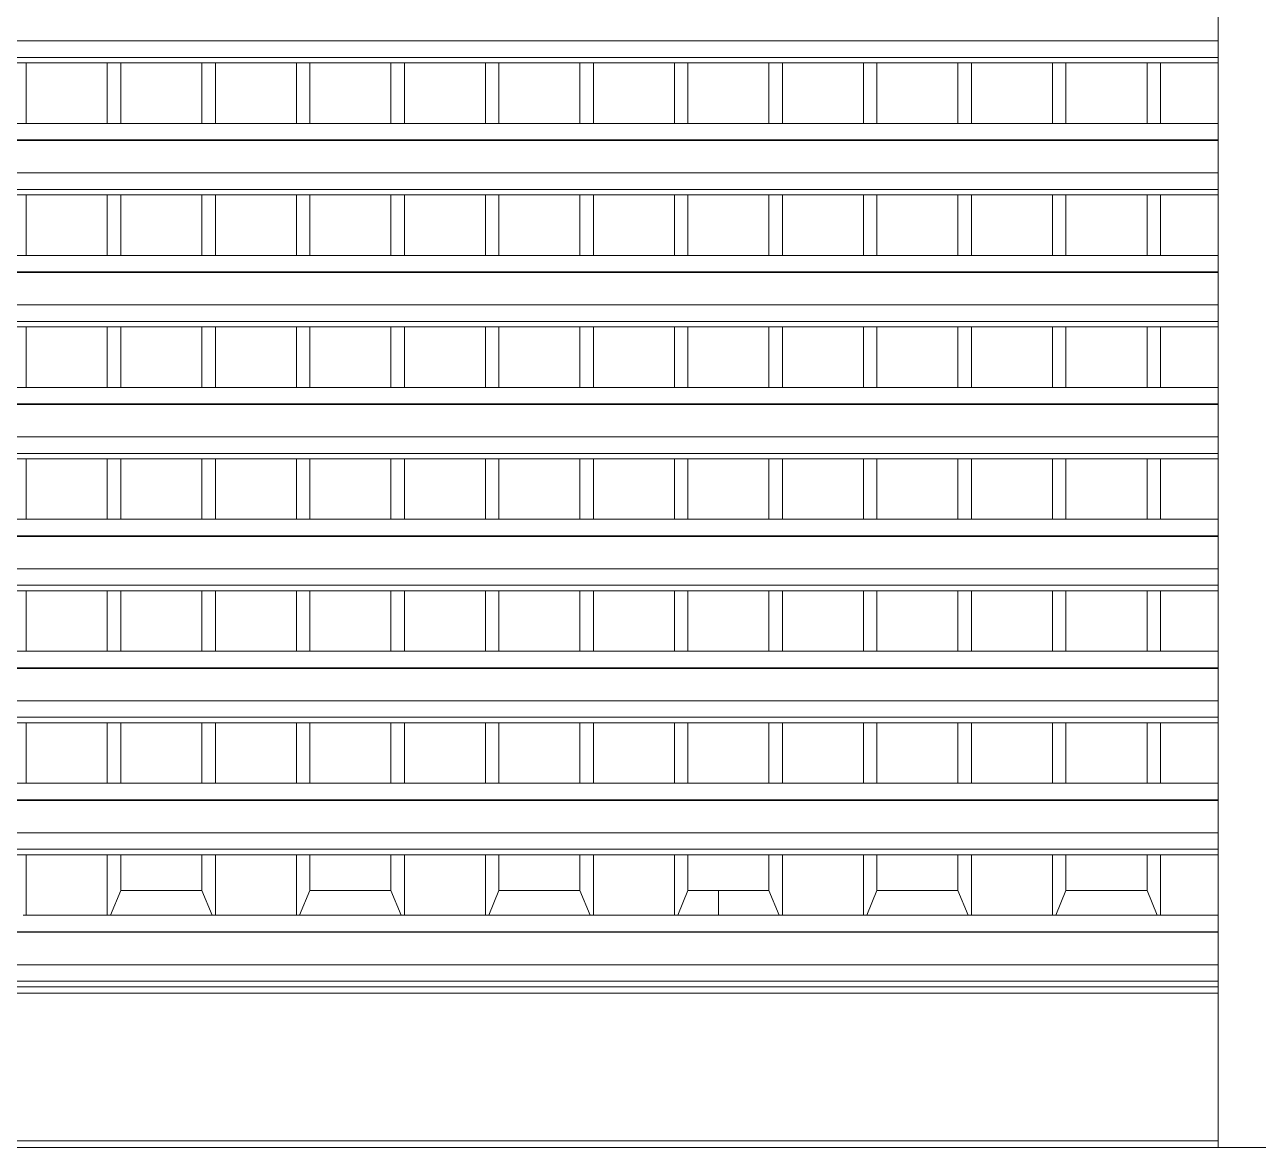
# Model space of a CAD drawing. Header units: metres. Extents: x 78 to 178, y -74 to 157.
# Drawn here: x 111.971 to 113.814, y -51.877 to -50.198 of the extents above; entities that cross this region are included whole.
import ezdxf

# ---------------------------------------------------------------- set-up
doc = ezdxf.new("R2010")
doc.units = ezdxf.units.M
doc.layers.add('01_Fina', color=252, linetype='Continuous', lineweight=15)

msp = doc.modelspace()

# ---------------------------------------------------------------- linework, layer by layer
at = {"layer": '01_Fina'}
for p, q in [((113.75404, -50.22268), (113.75404, -50.17419)), ((110.12404, -50.22268), (113.75404, -50.22268)), ((113.75404, -50.24734), (113.75404, -50.22268)), ((110.12404, -50.24734), (113.75404, -50.24734)), ((111.95325, -50.25556), (111.97342, -50.25556)), ((111.97342, -50.25556), (111.97342, -50.34598)), ((111.97342, -50.25556), (112.09445, -50.25556)), ((112.09445, -50.25556), (112.09445, -50.34598)), ((112.09445, -50.25556), (112.11463, -50.25556)), ((112.11463, -50.25556), (112.11463, -50.34598)), ((112.11463, -50.25556), (112.23566, -50.25556)), ((112.23566, -50.25556), (112.23566, -50.34598)), ((112.23566, -50.25556), (112.25583, -50.25556)), ((112.25583, -50.25556), (112.25583, -50.34598)), ((112.25583, -50.25556), (112.37687, -50.25556)), ((112.37687, -50.25556), (112.37687, -50.34598)), ((112.37687, -50.25556), (112.39704, -50.25556)), ((112.39704, -50.25556), (112.39704, -50.34598)), ((112.39704, -50.25556), (112.51807, -50.25556)), ((112.51807, -50.25556), (112.51807, -50.34598)), ((112.51807, -50.25556), (112.53825, -50.25556)), ((112.53825, -50.25556), (112.53825, -50.34598)), ((112.53825, -50.25556), (112.65928, -50.25556)), ((112.65928, -50.25556), (112.65928, -50.34598)), ((112.65928, -50.25556), (112.67945, -50.25556)), ((112.67945, -50.25556), (112.67945, -50.34598)), ((112.67945, -50.25556), (112.80049, -50.25556)), ((112.80049, -50.25556), (112.80049, -50.34598)), ((112.80049, -50.25556), (112.82066, -50.25556)), ((112.82066, -50.25556), (112.82066, -50.34598)), ((112.82066, -50.25556), (112.9417, -50.25556)), ((112.9417, -50.25556), (112.9417, -50.34598)), ((112.9417, -50.25556), (112.96187, -50.25556)), ((112.96187, -50.25556), (112.96187, -50.34598)), ((112.96187, -50.25556), (113.0829, -50.25556)), ((113.0829, -50.25556), (113.0829, -50.34598)), ((113.0829, -50.25556), (113.10307, -50.25556)), ((113.10307, -50.25556), (113.10307, -50.34598)), ((113.10307, -50.25556), (113.22411, -50.25556)), ((113.22411, -50.25556), (113.22411, -50.34598)), ((113.22411, -50.25556), (113.24428, -50.25556)), ((113.24428, -50.25556), (113.24428, -50.34598)), ((113.24428, -50.25556), (113.36532, -50.25556)), ((113.36532, -50.25556), (113.36532, -50.34598)), ((113.36532, -50.25556), (113.38549, -50.25556)), ((113.38549, -50.25556), (113.38549, -50.34598)), ((113.38549, -50.25556), (113.50652, -50.25556)), ((113.50652, -50.25556), (113.50652, -50.34598)), ((113.50652, -50.25556), (113.5267, -50.25556)), ((113.5267, -50.25556), (113.5267, -50.34598)), ((113.5267, -50.25556), (113.64773, -50.25556)), ((113.64773, -50.25556), (113.64773, -50.34598)), ((113.64773, -50.25556), (113.6679, -50.25556)), ((113.6679, -50.25556), (113.6679, -50.34598)), ((113.6679, -50.25556), (113.75404, -50.25556)), ((113.75404, -50.24734), (113.75404, -50.25556)), ((113.75404, -50.34598), (113.75404, -50.25556)), ((111.95325, -50.34598), (111.97342, -50.34598)), ((111.97342, -50.34598), (112.09445, -50.34598)), ((112.09445, -50.34598), (112.11463, -50.34598)), ((112.11463, -50.34598), (112.23566, -50.34598)), ((112.23566, -50.34598), (112.25583, -50.34598)), ((112.25583, -50.34598), (112.37687, -50.34598)), ((112.37687, -50.34598), (112.39704, -50.34598)), ((112.39704, -50.34598), (112.51807, -50.34598)), ((112.51807, -50.34598), (112.53825, -50.34598)), ((112.53825, -50.34598), (112.65928, -50.34598)), ((112.65928, -50.34598), (112.67945, -50.34598)), ((112.67945, -50.34598), (112.80049, -50.34598)), ((112.80049, -50.34598), (112.82066, -50.34598)), ((112.82066, -50.34598), (112.9417, -50.34598)), ((112.9417, -50.34598), (112.96187, -50.34598)), ((112.96187, -50.34598), (113.0829, -50.34598)), ((113.0829, -50.34598), (113.10307, -50.34598)), ((113.10307, -50.34598), (113.22411, -50.34598)), ((113.22411, -50.34598), (113.24428, -50.34598)), ((113.24428, -50.34598), (113.36532, -50.34598)), ((113.36532, -50.34598), (113.38549, -50.34598)), ((113.38549, -50.34598), (113.50652, -50.34598)), ((113.50652, -50.34598), (113.5267, -50.34598)), ((113.5267, -50.34598), (113.64773, -50.34598)), ((113.64773, -50.34598), (113.6679, -50.34598)), ((113.6679, -50.34598), (113.75404, -50.34598)), ((113.75404, -50.34598), (113.75404, -50.37064)), ((110.12404, -50.37064), (113.75404, -50.37064)), ((110.12404, -50.37146), (113.75404, -50.37146)), ((113.75404, -50.37064), (113.75404, -50.37146)), ((113.75404, -50.37146), (113.75404, -50.41996)), ((110.12404, -50.41996), (113.75404, -50.41996)), ((113.75404, -50.41996), (113.75404, -50.44462)), ((110.12404, -50.44462), (113.75404, -50.44462)), ((113.75404, -50.44462), (113.75404, -50.45284)), ((111.95325, -50.45284), (111.97342, -50.45284)), ((111.97342, -50.45284), (111.97342, -50.54326)), ((111.97342, -50.45284), (112.09445, -50.45284)), ((112.09445, -50.45284), (112.09445, -50.54326)), ((112.09445, -50.45284), (112.11463, -50.45284)), ((112.11463, -50.45284), (112.11463, -50.54326)), ((112.11463, -50.45284), (112.23566, -50.45284)), ((112.23566, -50.45284), (112.23566, -50.54326)), ((112.23566, -50.45284), (112.25583, -50.45284)), ((112.25583, -50.45284), (112.25583, -50.54326)), ((112.25583, -50.45284), (112.37687, -50.45284)), ((112.37687, -50.45284), (112.37687, -50.54326)), ((112.37687, -50.45284), (112.39704, -50.45284)), ((112.39704, -50.45284), (112.39704, -50.54326)), ((112.39704, -50.45284), (112.51807, -50.45284)), ((112.51807, -50.45284), (112.51807, -50.54326)), ((112.51807, -50.45284), (112.53825, -50.45284)), ((112.53825, -50.45284), (112.53825, -50.54326)), ((112.53825, -50.45284), (112.65928, -50.45284)), ((112.65928, -50.45284), (112.65928, -50.54326)), ((112.65928, -50.45284), (112.67945, -50.45284)), ((112.67945, -50.45284), (112.67945, -50.54326)), ((112.67945, -50.45284), (112.80049, -50.45284)), ((112.80049, -50.45284), (112.80049, -50.54326)), ((112.80049, -50.45284), (112.82066, -50.45284)), ((112.82066, -50.45284), (112.82066, -50.54326)), ((112.82066, -50.45284), (112.9417, -50.45284)), ((112.9417, -50.45284), (112.9417, -50.54326)), ((112.9417, -50.45284), (112.96187, -50.45284)), ((112.96187, -50.45284), (112.96187, -50.54326)), ((112.96187, -50.45284), (113.0829, -50.45284)), ((113.0829, -50.45284), (113.0829, -50.54326)), ((113.0829, -50.45284), (113.10307, -50.45284)), ((113.10307, -50.45284), (113.10307, -50.54326)), ((113.10307, -50.45284), (113.22411, -50.45284)), ((113.22411, -50.45284), (113.22411, -50.54326)), ((113.22411, -50.45284), (113.24428, -50.45284)), ((113.24428, -50.45284), (113.24428, -50.54326)), ((113.24428, -50.45284), (113.36532, -50.45284)), ((113.36532, -50.45284), (113.36532, -50.54326)), ((113.36532, -50.45284), (113.38549, -50.45284)), ((113.38549, -50.45284), (113.38549, -50.54326)), ((113.38549, -50.45284), (113.50652, -50.45284)), ((113.50652, -50.45284), (113.50652, -50.54326)), ((113.50652, -50.45284), (113.5267, -50.45284)), ((113.5267, -50.45284), (113.5267, -50.54326)), ((113.5267, -50.45284), (113.64773, -50.45284)), ((113.64773, -50.45284), (113.64773, -50.54326)), ((113.64773, -50.45284), (113.6679, -50.45284)), ((113.6679, -50.45284), (113.6679, -50.54326)), ((113.6679, -50.45284), (113.75404, -50.45284)), ((113.75404, -50.54326), (113.75404, -50.45284)), ((111.95325, -50.54326), (111.97342, -50.54326)), ((111.97342, -50.54326), (112.09445, -50.54326)), ((112.09445, -50.54326), (112.11463, -50.54326)), ((112.11463, -50.54326), (112.23566, -50.54326)), ((112.23566, -50.54326), (112.25583, -50.54326)), ((112.25583, -50.54326), (112.37687, -50.54326)), ((112.37687, -50.54326), (112.39704, -50.54326)), ((112.39704, -50.54326), (112.51807, -50.54326)), ((112.51807, -50.54326), (112.53825, -50.54326)), ((112.53825, -50.54326), (112.65928, -50.54326)), ((112.65928, -50.54326), (112.67945, -50.54326)), ((112.67945, -50.54326), (112.80049, -50.54326)), ((112.80049, -50.54326), (112.82066, -50.54326)), ((112.82066, -50.54326), (112.9417, -50.54326)), ((112.9417, -50.54326), (112.96187, -50.54326)), ((112.96187, -50.54326), (113.0829, -50.54326)), ((113.0829, -50.54326), (113.10307, -50.54326)), ((113.10307, -50.54326), (113.22411, -50.54326)), ((113.22411, -50.54326), (113.24428, -50.54326)), ((113.24428, -50.54326), (113.36532, -50.54326)), ((113.36532, -50.54326), (113.38549, -50.54326)), ((113.38549, -50.54326), (113.50652, -50.54326)), ((113.50652, -50.54326), (113.5267, -50.54326)), ((113.5267, -50.54326), (113.64773, -50.54326)), ((113.64773, -50.54326), (113.6679, -50.54326)), ((113.6679, -50.54326), (113.75404, -50.54326)), ((113.75404, -50.56792), (113.75404, -50.54326)), ((110.12404, -50.56792), (113.75404, -50.56792)), ((110.12404, -50.56874), (113.75404, -50.56874)), ((113.75404, -50.56792), (113.75404, -50.56874)), ((113.75404, -50.56874), (113.75404, -50.61724)), ((110.12404, -50.61724), (113.75404, -50.61724)), ((113.75404, -50.61724), (113.75404, -50.6419)), ((110.12404, -50.6419), (113.75404, -50.6419)), ((113.75404, -50.6419), (113.75404, -50.65012)), ((111.95325, -50.65012), (111.97342, -50.65012)), ((111.97342, -50.65012), (111.97342, -50.74054)), ((111.97342, -50.65012), (112.09445, -50.65012)), ((112.09445, -50.65012), (112.09445, -50.74054)), ((112.09445, -50.65012), (112.11463, -50.65012)), ((112.11463, -50.65012), (112.11463, -50.74054)), ((112.11463, -50.65012), (112.23566, -50.65012)), ((112.23566, -50.65012), (112.23566, -50.74054)), ((112.23566, -50.65012), (112.25583, -50.65012)), ((112.25583, -50.65012), (112.25583, -50.74054)), ((112.25583, -50.65012), (112.37687, -50.65012)), ((112.37687, -50.65012), (112.37687, -50.74054)), ((112.37687, -50.65012), (112.39704, -50.65012)), ((112.39704, -50.65012), (112.39704, -50.74054)), ((112.39704, -50.65012), (112.51807, -50.65012)), ((112.51807, -50.65012), (112.51807, -50.74054)), ((112.51807, -50.65012), (112.53825, -50.65012)), ((112.53825, -50.65012), (112.53825, -50.74054)), ((112.53825, -50.65012), (112.65928, -50.65012)), ((112.65928, -50.65012), (112.65928, -50.74054)), ((112.65928, -50.65012), (112.67945, -50.65012)), ((112.67945, -50.65012), (112.67945, -50.74054)), ((112.67945, -50.65012), (112.80049, -50.65012)), ((112.80049, -50.65012), (112.80049, -50.74054)), ((112.80049, -50.65012), (112.82066, -50.65012)), ((112.82066, -50.65012), (112.82066, -50.74054)), ((112.82066, -50.65012), (112.9417, -50.65012)), ((112.9417, -50.65012), (112.9417, -50.74054)), ((112.9417, -50.65012), (112.96187, -50.65012)), ((112.96187, -50.65012), (112.96187, -50.74054)), ((112.96187, -50.65012), (113.0829, -50.65012)), ((113.0829, -50.65012), (113.0829, -50.74054)), ((113.0829, -50.65012), (113.10307, -50.65012)), ((113.10307, -50.65012), (113.10307, -50.74054)), ((113.10307, -50.65012), (113.22411, -50.65012)), ((113.22411, -50.65012), (113.22411, -50.74054)), ((113.22411, -50.65012), (113.24428, -50.65012)), ((113.24428, -50.65012), (113.24428, -50.74054)), ((113.24428, -50.65012), (113.36532, -50.65012)), ((113.36532, -50.65012), (113.36532, -50.74054)), ((113.36532, -50.65012), (113.38549, -50.65012)), ((113.38549, -50.65012), (113.38549, -50.74054)), ((113.38549, -50.65012), (113.50652, -50.65012)), ((113.50652, -50.65012), (113.50652, -50.74054)), ((113.50652, -50.65012), (113.5267, -50.65012)), ((113.5267, -50.65012), (113.5267, -50.74054)), ((113.5267, -50.65012), (113.64773, -50.65012)), ((113.64773, -50.65012), (113.64773, -50.74054)), ((113.64773, -50.65012), (113.6679, -50.65012)), ((113.6679, -50.65012), (113.6679, -50.74054)), ((113.6679, -50.65012), (113.75404, -50.65012)), ((113.75404, -50.65012), (113.75404, -50.74054)), ((111.95325, -50.74054), (111.97342, -50.74054)), ((111.97342, -50.74054), (112.09445, -50.74054)), ((112.09445, -50.74054), (112.11463, -50.74054)), ((112.11463, -50.74054), (112.23566, -50.74054)), ((112.23566, -50.74054), (112.25583, -50.74054)), ((112.25583, -50.74054), (112.37687, -50.74054)), ((112.37687, -50.74054), (112.39704, -50.74054)), ((112.39704, -50.74054), (112.51807, -50.74054)), ((112.51807, -50.74054), (112.53825, -50.74054)), ((112.53825, -50.74054), (112.65928, -50.74054)), ((112.65928, -50.74054), (112.67945, -50.74054)), ((112.67945, -50.74054), (112.80049, -50.74054)), ((112.80049, -50.74054), (112.82066, -50.74054)), ((112.82066, -50.74054), (112.9417, -50.74054)), ((112.9417, -50.74054), (112.96187, -50.74054)), ((112.96187, -50.74054), (113.0829, -50.74054)), ((113.0829, -50.74054), (113.10307, -50.74054)), ((113.10307, -50.74054), (113.22411, -50.74054)), ((113.22411, -50.74054), (113.24428, -50.74054)), ((113.24428, -50.74054), (113.36532, -50.74054)), ((113.36532, -50.74054), (113.38549, -50.74054)), ((113.38549, -50.74054), (113.50652, -50.74054)), ((113.50652, -50.74054), (113.5267, -50.74054)), ((113.5267, -50.74054), (113.64773, -50.74054)), ((113.64773, -50.74054), (113.6679, -50.74054)), ((113.6679, -50.74054), (113.75404, -50.74054)), ((113.75404, -50.7652), (113.75404, -50.74054)), ((110.12404, -50.7652), (113.75404, -50.7652)), ((110.12404, -50.76602), (113.75404, -50.76602)), ((113.75404, -50.7652), (113.75404, -50.76602)), ((113.75404, -50.81452), (113.75404, -50.76602)), ((110.12404, -50.81452), (113.75404, -50.81452)), ((113.75404, -50.81452), (113.75404, -50.83918)), ((110.12404, -50.83918), (113.75404, -50.83918)), ((111.95325, -50.8474), (111.97342, -50.8474)), ((111.97342, -50.8474), (111.97342, -50.93782)), ((111.97342, -50.8474), (112.09445, -50.8474)), ((112.09445, -50.8474), (112.09445, -50.93782)), ((112.09445, -50.8474), (112.11463, -50.8474)), ((112.11463, -50.8474), (112.11463, -50.93782)), ((112.11463, -50.8474), (112.23566, -50.8474)), ((112.23566, -50.8474), (112.23566, -50.93782)), ((112.23566, -50.8474), (112.25583, -50.8474)), ((112.25583, -50.8474), (112.25583, -50.93782)), ((112.25583, -50.8474), (112.37687, -50.8474)), ((112.37687, -50.8474), (112.37687, -50.93782)), ((112.37687, -50.8474), (112.39704, -50.8474)), ((112.39704, -50.8474), (112.39704, -50.93782)), ((112.39704, -50.8474), (112.51807, -50.8474)), ((112.51807, -50.8474), (112.51807, -50.93782)), ((112.51807, -50.8474), (112.53825, -50.8474)), ((112.53825, -50.8474), (112.53825, -50.93782)), ((112.53825, -50.8474), (112.65928, -50.8474)), ((112.65928, -50.8474), (112.65928, -50.93782)), ((112.65928, -50.8474), (112.67945, -50.8474)), ((112.67945, -50.8474), (112.67945, -50.93782)), ((112.67945, -50.8474), (112.80049, -50.8474)), ((112.80049, -50.8474), (112.80049, -50.93782)), ((112.80049, -50.8474), (112.82066, -50.8474)), ((112.82066, -50.8474), (112.82066, -50.93782)), ((112.82066, -50.8474), (112.9417, -50.8474)), ((112.9417, -50.8474), (112.9417, -50.93782)), ((112.9417, -50.8474), (112.96187, -50.8474)), ((112.96187, -50.8474), (112.96187, -50.93782)), ((112.96187, -50.8474), (113.0829, -50.8474)), ((113.0829, -50.8474), (113.0829, -50.93782)), ((113.0829, -50.8474), (113.10307, -50.8474)), ((113.10307, -50.8474), (113.10307, -50.93782)), ((113.10307, -50.8474), (113.22411, -50.8474)), ((113.22411, -50.8474), (113.22411, -50.93782)), ((113.22411, -50.8474), (113.24428, -50.8474)), ((113.24428, -50.8474), (113.24428, -50.93782)), ((113.24428, -50.8474), (113.36532, -50.8474)), ((113.36532, -50.8474), (113.36532, -50.93782)), ((113.36532, -50.8474), (113.38549, -50.8474)), ((113.38549, -50.8474), (113.38549, -50.93782)), ((113.38549, -50.8474), (113.50652, -50.8474)), ((113.50652, -50.8474), (113.50652, -50.93782)), ((113.50652, -50.8474), (113.5267, -50.8474)), ((113.5267, -50.8474), (113.5267, -50.93782)), ((113.5267, -50.8474), (113.64773, -50.8474)), ((113.64773, -50.8474), (113.64773, -50.93782)), ((113.64773, -50.8474), (113.6679, -50.8474)), ((113.6679, -50.8474), (113.6679, -50.93782)), ((113.6679, -50.8474), (113.75404, -50.8474)), ((113.75404, -50.83918), (113.75404, -50.8474)), ((113.75404, -50.8474), (113.75404, -50.93782)), ((111.95325, -50.93782), (111.97342, -50.93782)), ((111.97342, -50.93782), (112.09445, -50.93782)), ((112.09445, -50.93782), (112.11463, -50.93782)), ((112.11463, -50.93782), (112.23566, -50.93782)), ((112.23566, -50.93782), (112.25583, -50.93782)), ((112.25583, -50.93782), (112.37687, -50.93782)), ((112.37687, -50.93782), (112.39704, -50.93782)), ((112.39704, -50.93782), (112.51807, -50.93782)), ((112.51807, -50.93782), (112.53825, -50.93782)), ((112.53825, -50.93782), (112.65928, -50.93782)), ((112.65928, -50.93782), (112.67945, -50.93782)), ((112.67945, -50.93782), (112.80049, -50.93782)), ((112.80049, -50.93782), (112.82066, -50.93782)), ((112.82066, -50.93782), (112.9417, -50.93782)), ((112.9417, -50.93782), (112.96187, -50.93782)), ((112.96187, -50.93782), (113.0829, -50.93782)), ((113.0829, -50.93782), (113.10307, -50.93782)), ((113.10307, -50.93782), (113.22411, -50.93782)), ((113.22411, -50.93782), (113.24428, -50.93782)), ((113.24428, -50.93782), (113.36532, -50.93782)), ((113.36532, -50.93782), (113.38549, -50.93782)), ((113.38549, -50.93782), (113.50652, -50.93782)), ((113.50652, -50.93782), (113.5267, -50.93782)), ((113.5267, -50.93782), (113.64773, -50.93782)), ((113.64773, -50.93782), (113.6679, -50.93782)), ((113.6679, -50.93782), (113.75404, -50.93782)), ((113.75404, -50.93782), (113.75404, -50.96248)), ((110.12404, -50.96248), (113.75404, -50.96248)), ((110.12404, -50.9633), (113.75404, -50.9633)), ((113.75404, -50.96248), (113.75404, -50.9633)), ((113.75404, -50.9633), (113.75404, -51.0118)), ((110.12404, -51.0118), (113.75404, -51.0118)), ((113.75404, -51.0118), (113.75404, -51.03646)), ((110.12404, -51.03646), (113.75404, -51.03646)), ((111.95325, -51.04468), (111.97342, -51.04468)), ((111.97342, -51.04468), (111.97342, -51.1351)), ((111.97342, -51.04468), (112.09445, -51.04468)), ((112.09445, -51.04468), (112.09445, -51.1351)), ((112.09445, -51.04468), (112.11463, -51.04468)), ((112.11463, -51.04468), (112.11463, -51.1351)), ((112.11463, -51.04468), (112.23566, -51.04468)), ((112.23566, -51.04468), (112.23566, -51.1351)), ((112.23566, -51.04468), (112.25583, -51.04468)), ((112.25583, -51.04468), (112.25583, -51.1351)), ((112.25583, -51.04468), (112.37687, -51.04468)), ((112.37687, -51.04468), (112.37687, -51.1351)), ((112.37687, -51.04468), (112.39704, -51.04468)), ((112.39704, -51.04468), (112.39704, -51.1351)), ((112.39704, -51.04468), (112.51807, -51.04468)), ((112.51807, -51.04468), (112.51807, -51.1351)), ((112.51807, -51.04468), (112.53825, -51.04468)), ((112.53825, -51.04468), (112.53825, -51.1351)), ((112.53825, -51.04468), (112.65928, -51.04468)), ((112.65928, -51.04468), (112.65928, -51.1351)), ((112.65928, -51.04468), (112.67945, -51.04468)), ((112.67945, -51.04468), (112.67945, -51.1351)), ((112.67945, -51.04468), (112.80049, -51.04468)), ((112.80049, -51.04468), (112.80049, -51.1351)), ((112.80049, -51.04468), (112.82066, -51.04468)), ((112.82066, -51.04468), (112.82066, -51.1351)), ((112.82066, -51.04468), (112.9417, -51.04468)), ((112.9417, -51.04468), (112.9417, -51.1351)), ((112.9417, -51.04468), (112.96187, -51.04468)), ((112.96187, -51.04468), (112.96187, -51.1351)), ((112.96187, -51.04468), (113.0829, -51.04468)), ((113.0829, -51.04468), (113.0829, -51.1351)), ((113.0829, -51.04468), (113.10307, -51.04468)), ((113.10307, -51.04468), (113.10307, -51.1351)), ((113.10307, -51.04468), (113.22411, -51.04468)), ((113.22411, -51.04468), (113.22411, -51.1351)), ((113.22411, -51.04468), (113.24428, -51.04468)), ((113.24428, -51.04468), (113.24428, -51.1351)), ((113.24428, -51.04468), (113.36532, -51.04468)), ((113.36532, -51.04468), (113.36532, -51.1351)), ((113.36532, -51.04468), (113.38549, -51.04468)), ((113.38549, -51.04468), (113.38549, -51.1351)), ((113.38549, -51.04468), (113.50652, -51.04468)), ((113.50652, -51.04468), (113.50652, -51.1351)), ((113.50652, -51.04468), (113.5267, -51.04468)), ((113.5267, -51.04468), (113.5267, -51.1351)), ((113.5267, -51.04468), (113.64773, -51.04468)), ((113.64773, -51.04468), (113.64773, -51.1351)), ((113.64773, -51.04468), (113.6679, -51.04468)), ((113.6679, -51.04468), (113.6679, -51.1351)), ((113.6679, -51.04468), (113.75404, -51.04468)), ((113.75404, -51.04468), (113.75404, -51.03646)), ((113.75404, -51.1351), (113.75404, -51.04468)), ((111.95325, -51.1351), (111.97342, -51.1351)), ((111.97342, -51.1351), (112.09445, -51.1351)), ((112.09445, -51.1351), (112.11463, -51.1351)), ((112.11463, -51.1351), (112.23566, -51.1351)), ((112.23566, -51.1351), (112.25583, -51.1351)), ((112.25583, -51.1351), (112.37687, -51.1351)), ((112.37687, -51.1351), (112.39704, -51.1351)), ((112.39704, -51.1351), (112.51807, -51.1351)), ((112.51807, -51.1351), (112.53825, -51.1351)), ((112.53825, -51.1351), (112.65928, -51.1351)), ((112.65928, -51.1351), (112.67945, -51.1351)), ((112.67945, -51.1351), (112.80049, -51.1351)), ((112.80049, -51.1351), (112.82066, -51.1351)), ((112.82066, -51.1351), (112.9417, -51.1351)), ((112.9417, -51.1351), (112.96187, -51.1351)), ((112.96187, -51.1351), (113.0829, -51.1351)), ((113.0829, -51.1351), (113.10307, -51.1351)), ((113.10307, -51.1351), (113.22411, -51.1351)), ((113.22411, -51.1351), (113.24428, -51.1351)), ((113.24428, -51.1351), (113.36532, -51.1351)), ((113.36532, -51.1351), (113.38549, -51.1351)), ((113.38549, -51.1351), (113.50652, -51.1351)), ((113.50652, -51.1351), (113.5267, -51.1351)), ((113.5267, -51.1351), (113.64773, -51.1351)), ((113.64773, -51.1351), (113.6679, -51.1351)), ((113.6679, -51.1351), (113.75404, -51.1351)), ((113.75404, -51.1351), (113.75404, -51.15976)), ((110.12404, -51.15976), (113.75404, -51.15976)), ((110.12404, -51.16058), (113.75404, -51.16058)), ((113.75404, -51.15976), (113.75404, -51.16058)), ((113.75404, -51.20908), (113.75404, -51.16058)), ((110.12404, -51.20908), (113.75404, -51.20908)), ((113.75404, -51.23374), (113.75404, -51.20908)), ((110.12404, -51.23374), (113.75404, -51.23374)), ((113.75404, -51.23374), (113.75404, -51.24196)), ((111.95325, -51.24196), (111.97342, -51.24196)), ((111.97342, -51.24196), (111.97342, -51.33238)), ((111.97342, -51.24196), (112.09445, -51.24196)), ((112.09445, -51.24196), (112.09445, -51.33238)), ((112.09445, -51.24196), (112.11463, -51.24196)), ((112.11463, -51.24196), (112.11463, -51.33238)), ((112.11463, -51.24196), (112.23566, -51.24196)), ((112.23566, -51.24196), (112.23566, -51.33238)), ((112.23566, -51.24196), (112.25583, -51.24196)), ((112.25583, -51.24196), (112.25583, -51.33238)), ((112.25583, -51.24196), (112.37687, -51.24196)), ((112.37687, -51.24196), (112.37687, -51.33238)), ((112.37687, -51.24196), (112.39704, -51.24196)), ((112.39704, -51.24196), (112.39704, -51.33238)), ((112.39704, -51.24196), (112.51807, -51.24196)), ((112.51807, -51.24196), (112.51807, -51.33238)), ((112.51807, -51.24196), (112.53825, -51.24196)), ((112.53825, -51.24196), (112.53825, -51.33238)), ((112.53825, -51.24196), (112.65928, -51.24196)), ((112.65928, -51.24196), (112.65928, -51.33238)), ((112.65928, -51.24196), (112.67945, -51.24196)), ((112.67945, -51.24196), (112.67945, -51.33238)), ((112.67945, -51.24196), (112.80049, -51.24196)), ((112.80049, -51.24196), (112.80049, -51.33238)), ((112.80049, -51.24196), (112.82066, -51.24196)), ((112.82066, -51.24196), (112.82066, -51.33238)), ((112.82066, -51.24196), (112.9417, -51.24196)), ((112.9417, -51.24196), (112.9417, -51.33238)), ((112.9417, -51.24196), (112.96187, -51.24196)), ((112.96187, -51.24196), (112.96187, -51.33238)), ((112.96187, -51.24196), (113.0829, -51.24196)), ((113.0829, -51.24196), (113.0829, -51.33238)), ((113.0829, -51.24196), (113.10307, -51.24196)), ((113.10307, -51.24196), (113.10307, -51.33238)), ((113.10307, -51.24196), (113.22411, -51.24196)), ((113.22411, -51.24196), (113.22411, -51.33238)), ((113.22411, -51.24196), (113.24428, -51.24196)), ((113.24428, -51.24196), (113.24428, -51.33238)), ((113.24428, -51.24196), (113.36532, -51.24196)), ((113.36532, -51.24196), (113.36532, -51.33238)), ((113.36532, -51.24196), (113.38549, -51.24196)), ((113.38549, -51.24196), (113.38549, -51.33238)), ((113.38549, -51.24196), (113.50652, -51.24196)), ((113.50652, -51.24196), (113.50652, -51.33238)), ((113.50652, -51.24196), (113.5267, -51.24196)), ((113.5267, -51.24196), (113.5267, -51.33238)), ((113.5267, -51.24196), (113.64773, -51.24196)), ((113.64773, -51.24196), (113.64773, -51.33238)), ((113.64773, -51.24196), (113.6679, -51.24196)), ((113.6679, -51.24196), (113.6679, -51.33238)), ((113.6679, -51.24196), (113.75404, -51.24196)), ((113.75404, -51.33238), (113.75404, -51.24196)), ((111.95325, -51.33238), (111.97342, -51.33238)), ((111.97342, -51.33238), (112.09445, -51.33238)), ((112.09445, -51.33238), (112.11463, -51.33238)), ((112.11463, -51.33238), (112.23566, -51.33238)), ((112.23566, -51.33238), (112.25583, -51.33238)), ((112.25583, -51.33238), (112.37687, -51.33238)), ((112.37687, -51.33238), (112.39704, -51.33238)), ((112.39704, -51.33238), (112.51807, -51.33238)), ((112.51807, -51.33238), (112.53825, -51.33238)), ((112.53825, -51.33238), (112.65928, -51.33238)), ((112.65928, -51.33238), (112.67945, -51.33238)), ((112.67945, -51.33238), (112.80049, -51.33238)), ((112.80049, -51.33238), (112.82066, -51.33238)), ((112.82066, -51.33238), (112.9417, -51.33238)), ((112.9417, -51.33238), (112.96187, -51.33238)), ((112.96187, -51.33238), (113.0829, -51.33238)), ((113.0829, -51.33238), (113.10307, -51.33238)), ((113.10307, -51.33238), (113.22411, -51.33238)), ((113.22411, -51.33238), (113.24428, -51.33238)), ((113.24428, -51.33238), (113.36532, -51.33238)), ((113.36532, -51.33238), (113.38549, -51.33238)), ((113.38549, -51.33238), (113.50652, -51.33238)), ((113.50652, -51.33238), (113.5267, -51.33238)), ((113.5267, -51.33238), (113.64773, -51.33238)), ((113.64773, -51.33238), (113.6679, -51.33238)), ((113.6679, -51.33238), (113.75404, -51.33238)), ((113.75404, -51.33238), (113.75404, -51.35704)), ((110.12404, -51.35704), (113.75404, -51.35704)), ((110.12404, -51.35786), (113.75404, -51.35786)), ((113.75404, -51.35704), (113.75404, -51.35786)), ((113.75404, -51.40636), (113.75404, -51.35786)), ((110.12404, -51.40636), (113.75404, -51.40636)), ((113.75404, -51.43102), (113.75404, -51.40636)), ((110.12404, -51.43102), (113.75404, -51.43102)), ((111.95325, -51.43924), (111.97342, -51.43924)), ((111.97342, -51.43924), (111.97342, -51.52966)), ((111.97342, -51.43924), (112.09445, -51.43924)), ((112.09445, -51.43924), (112.09445, -51.52966)), ((112.09445, -51.43924), (112.11463, -51.43924)), ((112.11463, -51.43924), (112.11463, -51.49237)), ((112.11463, -51.43924), (112.23566, -51.43924)), ((112.23566, -51.43924), (112.23566, -51.49237)), ((112.23566, -51.43924), (112.25583, -51.43924)), ((112.25583, -51.43924), (112.25583, -51.52966)), ((112.25583, -51.43924), (112.37687, -51.43924)), ((112.37687, -51.43924), (112.37687, -51.52966)), ((112.37687, -51.43924), (112.39704, -51.43924)), ((112.39704, -51.43924), (112.39704, -51.49237)), ((112.39704, -51.43924), (112.51807, -51.43924)), ((112.51807, -51.43924), (112.51807, -51.49237)), ((112.51807, -51.43924), (112.53825, -51.43924)), ((112.53825, -51.43924), (112.53825, -51.52966)), ((112.53825, -51.43924), (112.65928, -51.43924)), ((112.65928, -51.43924), (112.65928, -51.52966)), ((112.65928, -51.43924), (112.67945, -51.43924)), ((112.67945, -51.43924), (112.67945, -51.49237)), ((112.67945, -51.43924), (112.80049, -51.43924)), ((112.80049, -51.43924), (112.80049, -51.49237)), ((112.80049, -51.43924), (112.82066, -51.43924)), ((112.82066, -51.43924), (112.82066, -51.52966)), ((112.82066, -51.43924), (112.9417, -51.43924)), ((112.9417, -51.43924), (112.9417, -51.52966)), ((112.9417, -51.43924), (112.96187, -51.43924)), ((112.96187, -51.43924), (112.96187, -51.49237)), ((112.96187, -51.43924), (113.0829, -51.43924)), ((113.0829, -51.43924), (113.0829, -51.49237)), ((113.0829, -51.43924), (113.10307, -51.43924)), ((113.10307, -51.43924), (113.10307, -51.52966)), ((113.10307, -51.43924), (113.22411, -51.43924)), ((113.22411, -51.43924), (113.22411, -51.52966)), ((113.22411, -51.43924), (113.24428, -51.43924)), ((113.24428, -51.43924), (113.24428, -51.49237)), ((113.24428, -51.43924), (113.36532, -51.43924)), ((113.36532, -51.43924), (113.36532, -51.49237)), ((113.36532, -51.43924), (113.38549, -51.43924)), ((113.38549, -51.43924), (113.38549, -51.52966)), ((113.38549, -51.43924), (113.50652, -51.43924)), ((113.50652, -51.43924), (113.50652, -51.52966)), ((113.50652, -51.43924), (113.5267, -51.43924)), ((113.5267, -51.43924), (113.5267, -51.49237)), ((113.5267, -51.43924), (113.64773, -51.43924)), ((113.64773, -51.43924), (113.64773, -51.49237)), ((113.64773, -51.43924), (113.6679, -51.43924)), ((113.6679, -51.43924), (113.6679, -51.52966)), ((113.6679, -51.43924), (113.75404, -51.43924)), ((113.75404, -51.43924), (113.75404, -51.43102)), ((113.75404, -51.43924), (113.75404, -51.52966)), ((112.11463, -51.49237), (112.09938, -51.52966)), ((112.23566, -51.49237), (112.11463, -51.49237)), ((112.25091, -51.52966), (112.23566, -51.49237)), ((112.39704, -51.49237), (112.38179, -51.52966)), ((112.51807, -51.49237), (112.39704, -51.49237)), ((112.53332, -51.52966), (112.51807, -51.49237)), ((112.67945, -51.49237), (112.6642, -51.52966)), ((112.80049, -51.49237), (112.67945, -51.49237)), ((112.81574, -51.52966), (112.80049, -51.49237)), ((112.96187, -51.49237), (112.94662, -51.52966)), ((113.00741, -51.49237), (112.96187, -51.49237)), ((113.00741, -51.49237), (113.00741, -51.52966)), ((113.0829, -51.49237), (113.00741, -51.49237)), ((113.09815, -51.52966), (113.0829, -51.49237)), ((113.24428, -51.49237), (113.22903, -51.52966)), ((113.36532, -51.49237), (113.24428, -51.49237)), ((113.38057, -51.52966), (113.36532, -51.49237)), ((113.5267, -51.49237), (113.51145, -51.52966)), ((113.64773, -51.49237), (113.5267, -51.49237)), ((113.66298, -51.52966), (113.64773, -51.49237)), ((111.9685, -51.52966), (111.97342, -51.52966)), ((111.97342, -51.52966), (112.09445, -51.52966)), ((112.09445, -51.52966), (112.09938, -51.52966)), ((112.09938, -51.52966), (112.25091, -51.52966)), ((112.25091, -51.52966), (112.25583, -51.52966)), ((112.25583, -51.52966), (112.37687, -51.52966)), ((112.37687, -51.52966), (112.38179, -51.52966)), ((112.38179, -51.52966), (112.53332, -51.52966)), ((112.53332, -51.52966), (112.53825, -51.52966)), ((112.53825, -51.52966), (112.65928, -51.52966)), ((112.65928, -51.52966), (112.6642, -51.52966)), ((112.6642, -51.52966), (112.81574, -51.52966)), ((112.81574, -51.52966), (112.82066, -51.52966)), ((112.82066, -51.52966), (112.9417, -51.52966)), ((112.9417, -51.52966), (112.94662, -51.52966)), ((112.94662, -51.52966), (113.00741, -51.52966)), ((113.00741, -51.52966), (113.09815, -51.52966)), ((113.09815, -51.52966), (113.10307, -51.52966)), ((113.10307, -51.52966), (113.22411, -51.52966)), ((113.22411, -51.52966), (113.22903, -51.52966)), ((113.22903, -51.52966), (113.38057, -51.52966)), ((113.38057, -51.52966), (113.38549, -51.52966)), ((113.38549, -51.52966), (113.50652, -51.52966)), ((113.50652, -51.52966), (113.51145, -51.52966)), ((113.51145, -51.52966), (113.66298, -51.52966)), ((113.66298, -51.52966), (113.6679, -51.52966)), ((113.6679, -51.52966), (113.75404, -51.52966)), ((113.75404, -51.52966), (113.75404, -51.55432)), ((110.12404, -51.55432), (113.75404, -51.55432)), ((110.12404, -51.55514), (113.75404, -51.55514)), ((113.75404, -51.55432), (113.75404, -51.55514)), ((113.75404, -51.55514), (113.75404, -51.60364)), ((110.12404, -51.60364), (113.75404, -51.60364)), ((113.75404, -51.60364), (113.75404, -51.6283)), ((110.12404, -51.6283), (113.75404, -51.6283)), ((113.75404, -51.63651), (110.12404, -51.63651)), ((113.75404, -51.6283), (113.75404, -51.63651)), ((113.75404, -51.63651), (113.75404, -51.64631)), ((113.75404, -51.64631), (110.12404, -51.64631)), ((113.75404, -51.64631), (113.75404, -51.86671)), ((113.75404, -51.86671), (110.12404, -51.86671)), ((113.75404, -51.87651), (110.12404, -51.87651)), ((113.75404, -51.86671), (113.75404, -51.87651)), ((113.75404, -51.87651), (113.87404, -51.87651))]:
    msp.add_line(p, q, dxfattribs=at)

doc.saveas('drawing.dxf')
